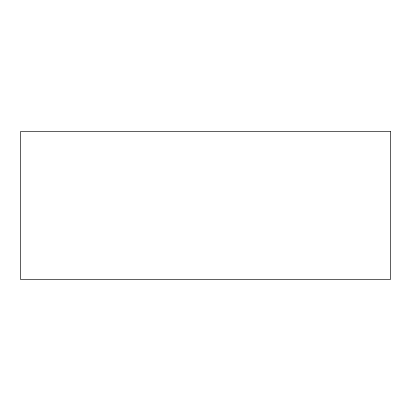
<?xml version="1.0" encoding="UTF-8"?>
<svg xmlns="http://www.w3.org/2000/svg" width="411" height="411" viewBox="0 0 411 411"><rect width="100%" height="100%" fill="white"/><g stroke="black" fill="none" stroke-linecap="round" stroke-linejoin="round"><path stroke-width="0.62" d="M390.45 131.52L20.55 131.52L20.55 279.48L390.45 279.48L390.45 131.52"/></g></svg>
